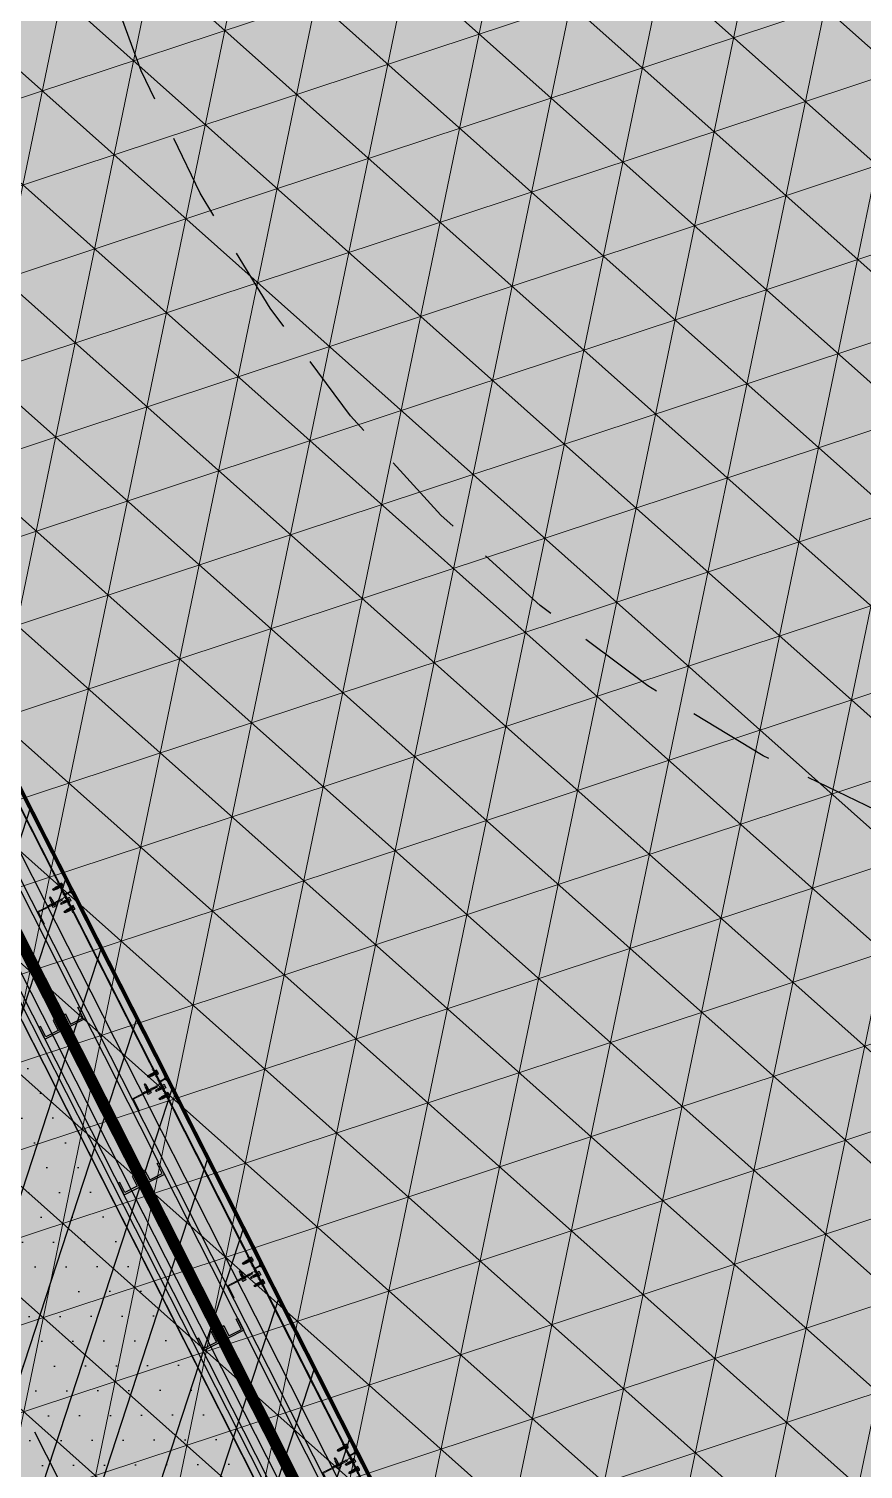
# Model space of a CAD drawing. Header units: metres. Extents: x 678805 to 1359287, y 2747329 to 5497370.
# Drawn here: x 679884.841 to 679887.227, y 2748648.149 to 2748652.271 of the extents above; entities that cross this region are included whole.
import ezdxf

# ---------------------------------------------------------------- set-up
doc = ezdxf.new("R2010")
doc.units = ezdxf.units.M
for name, pattern in [('XREF_MON_BUILDINGS$0$Hidden', [0.004, 0.002, -0.002]), ('XREF_MON_BUILDINGS$0$RAYITAS', [0.375, 0.25, -0.125]), ('XREF_MON_SFT_TREES$0$HIDDEN', [0.375, 0.25, -0.125])]:
    doc.linetypes.add(name, pattern=pattern)
for name, color, linetype in [('00_XREF_MON_HSC_PAVEMENT', 7, 'Continuous'), ('00_XREF_TWQ_BUILDINGS', 7, 'Continuous'), ('00_XREF_TWQ_SFT_TREES', 7, 'Continuous'), ('XREF_MON_BUILDINGS$0$00-Modulos DEFINIDOS', 7, 'Continuous'), ('XREF_MON_BUILDINGS$0$00-Modulos ROOFS', 2, 'Continuous'), ('XREF_MON_BUILDINGS$0$02-H-INST', 252, 'Continuous'), ('XREF_MON_BUILDINGS$0$02-KH-02-Prayer Room', 93, 'Continuous'), ('XREF_MON_BUILDINGS$0$02-L-01_Structure t2', 7, 'Continuous'), ('XREF_MON_BUILDINGS$0$02-L-01_Struture aux', 4, 'Continuous'), ('XREF_MON_BUILDINGS$0$02-L-Insulation', 252, 'Continuous'), ('XREF_MON_BUILDINGS$0$02-L-INT Panel', 5, 'Continuous'), ('XREF_MON_BUILDINGS$0$02-L-panel', 5, 'Continuous'), ('XREF_MON_BUILDINGS$0$02-L-Projection 2', 8, 'Continuous'), ('XREF_MON_SFT_TREES$0$SL_TREE_CANOPY', 251, 'XREF_MON_SFT_TREES$0$HIDDEN')]:
    doc.layers.add(name, color=color, linetype=linetype)
doc.layers.add('XREF_MON_BUILDINGS$0$0-WIPEOUTS', color=7, linetype='Continuous', true_color=0xffffff)
doc.layers.add('XREF_MON_SFT_TREES$0$SL_TREE_ACACIA_NILOTICA', color=7, linetype='Continuous', true_color=0x264d00)
doc.layers.add('XREF_MON_BUILDINGS$0$00-AUX STRUCTURE', color=3, linetype='Continuous', plot=False)
doc.layers.add('XREF_MON_BUILDINGS$0$00_AUX', color=3, linetype='Continuous', plot=False)
for name, color, linetype, lineweight in [('XREF_MON_BUILDINGS$0$02-H-251', 251, 'Continuous', 0), ('XREF_MON_BUILDINGS$0$02-H-254', 254, 'Continuous', 0), ('XREF_MON_BUILDINGS$0$02-L-01_Structure L', 7, 'Continuous', 5), ('XREF_MON_BUILDINGS$0$02-L-01_Structure T', 8, 'Continuous', 5)]:
    doc.layers.add(name, color=color, linetype=linetype, lineweight=lineweight)
doc.layers.add('XREF_MON_HSC_PAVEMENT$0$03-TR-Pavement_05_Precast irregular Concrete Blocks_Open Joint', color=7, linetype='Continuous', lineweight=5, true_color=0x82ae7e)
doc.layers.add('XREF_MON_HSC_PAVEMENT$0$03-TR-Pavement_07_Precast irregular Concrete Blocks', color=7, linetype='Continuous', lineweight=5, true_color=0xb3b3b3)
doc.layers.get('XREF_MON_SFT_TREES$0$SL_TREE_ACACIA_NILOTICA').off()
doc.linetypes.add('XREF_MON_BUILDINGS$0$BATTING', pattern='A,0.0001,-0.1,[134,ltypeshp.shx,S=0.1,R=0,X=-0.1,Y=0],-0.2,[134,ltypeshp.shx,S=0.1,R=180,X=0.1,Y=0],-0.1', length=0.4001)

# ---------------------------------------------------------------- blocks, each defined once
blk = doc.blocks.new('XREF_MON_BUILDINGS$0$modulo kiosco')
h = blk.add_hatch()
h.set_pattern_fill('ANSI31', color=256, scale=0.05000000000000005, angle=-115.44788826169)
h.set_pattern_definition([(315.0000000069122, (119.6986085125245, -56.82058442011476), (0.1122532014998222, 0.1122532015269069), [])])
h.paths.add_polyline_path([(119.6986085092649, -61.62058442039415), (119.6986085125245, -57.12058442085981), (119.6986085125245, -56.82058442011476), (124.4986085100099, -61.62058442388661)])
at = {"layer": 'XREF_MON_BUILDINGS$0$0-WIPEOUTS', "true_color": 0xfcfcfc}
h = blk.add_hatch(color=7, dxfattribs=at)
h.dxf.hatch_style = 1
h.paths.add_polyline_path([(119.6986085139215, -61.62058441969566), (119.6986085125245, -56.82058442011476), (124.4986085132696, -56.82058442058042), (124.4986085123383, -61.62058442132547)])
at = {"layer": 'XREF_MON_BUILDINGS$0$00-Modulos ROOFS', "lineweight": 0}
blk.add_lwpolyline([(119.6986085139215, -61.62058441969566), (119.6986085125245, -56.82058442011476), (124.4986085132696, -56.82058442058042), (124.4986085123383, -61.62058442132547)], close=True, dxfattribs=at)
at = {"layer": 'XREF_MON_BUILDINGS$0$00-Modulos ROOFS'}
blk.add_lwpolyline([(124.4986085137352, -57.12058442062698), (124.4986085132696, -56.82058442058042), (124.1986085125245, -56.82058442151174), (119.9986085128039, -56.82058442034759), (119.6986085125245, -56.82058442011476), (119.6986085125245, -57.12058442085981), (119.6986085134558, -61.32058442058042), (119.6986085139215, -61.62058441969566), (119.9986085128039, -61.62058442062698), (124.1986085125245, -61.62058442109264), (124.4986085123383, -61.62058442132547), (124.4986085128039, -61.32058442081325)], close=True, dxfattribs=at)
blk = doc.blocks.new('XREF_MON_BUILDINGS$0$AUTORROSCANTE')
at = {"layer": 'XREF_MON_BUILDINGS$0$02-L-01_Structure t2', "color": 0}
for p, q in [((-31.20000000000002, 5.629165124598842), (-26.19999999999959, 5.62916512459816)), ((-31.19999999999999, -3.410605131648481e-13), (-26.19999999999976, 0)), ((-2.365309734828713, 2.5), (-25, 2.5)), ((0, 0), (-8.999999999999972, 2.5)), ((0, 0), (-3.600692283157343, -1.09366380576239)), ((0, 0), (-2.365309734828713, 2.5)), ((0, 0), (-2.365309734828713, -2.5)), ((-31.20000000000002, -5.629165124598899), (-26.19999999999948, -5.629165124599581)), ((-2.365309734828713, -2.5), (-25, -2.5)), ((-3.600692283157343, -1.09366380576239), (-2.365309734828713, -2.5))]:
    blk.add_line(p, q, dxfattribs=at)
at = {"layer": 'XREF_MON_BUILDINGS$0$02-L-01_Structure t2', "color": 253}
for p, q in [((-25, 3.149999999999977), (-8.999999999999943, 3.150000000000034)), ((-23.47427264461649, -3.14999999999992), (-25, 2.662522019210144)), ((-21.40651940967126, -3.14999999999992), (-23.06020473028568, 3.149999999999864)), ((-19.338766174726, -3.14999999999992), (-20.99245149534045, 3.14999999999992)), ((-17.27101293978083, -3.14999999999992), (-18.92469826039516, 3.150000000000034)), ((-15.20325970483566, -3.14999999999992), (-16.85694502544993, 3.150000000000034)), ((-13.1355064698904, -3.14999999999992), (-14.78919179050473, 3.149999999999977)), ((-11.06775323494514, -3.14999999999992), (-12.72143855555953, 3.149999999999977)), ((-9, -3.14999999999992), (-10.65368532061433, 3.150000000000034)), ((-9, -3.14999999999992), (-8.999999999999972, 3.150000000000034)), ((-25, -3.149999999999977), (-9, -3.149999999999977)), ((-3.600692283157343, -1.09366380576239), (-9, -2.5))]:
    blk.add_line(p, q, dxfattribs=at)
at = {"layer": 'XREF_MON_BUILDINGS$0$02-L-01_Structure t2', "color": 0}
for points in [[(-31.20000000000002, 5.629165124598842), (-26.19999999999996, 5.629165124598842), (-26.19999999999996, -5.629165124599581), (-31.20000000000002, -5.629165124599581)], [(-26.19999999999951, 6.5), (-25, 6.5), (-25, -6.500000000000057), (-26.19999999999951, -6.500000000000057)]]:
    blk.add_lwpolyline(points, close=True, dxfattribs=at)
for centre, start, end in [((-26.98608579049073, 2.367525475711773), 129.2840388374925, 214.1828116507075), ((-26.98608579049073, -2.366719793068796), 145.8304296466695, 230.7332658614822)]:
    blk.add_arc(centre, 4.213914209509284, start, end, dxfattribs=at)
blk = doc.blocks.new('XREF_MON_BUILDINGS$0$ULMA_Montante VV')
at = {"layer": 'XREF_MON_BUILDINGS$0$02-H-251', "ltscale": 125}
h = blk.add_hatch(dxfattribs=at)
h.set_pattern_fill('ANSI31', color=256, scale=0.001, angle=450, style=0)
h.set_pattern_definition([(134.9999999999999, (-0.05125000000043656, -0.00250000000005457), (-0.002245064030267289, -0.002245064030267287), [])])
edge = h.paths.add_edge_path()
edge.add_line((-0.05095000000073924, -0.00250000000005457), (0.04844999999841093, -0.00250000000005457))
edge.add_arc((0.04844999999841093, -0.002200000000129876), 0.0003, 270, 360)
edge.add_line((0.04874999999992724, -0.002200000000129876), (0.04874999999992724, -0.0003000000001520675))
edge.add_arc((0.04844999999841093, -0.0003000000001520675), 0.0003, 0, 90)
edge.add_line((0.04844999999841093, 0), (0, 0))
edge.add_line((0, 0), (0, 0.05719999999996617))
edge.add_arc((-0.0003000000015163096, 0.05719999999996617), 0.0003, 0, 90)
edge.add_line((-0.0003000000015163096, 0.05749999999989086), (-0.002200000000811997, 0.05749999999989086))
edge.add_arc((-0.002200000000811997, 0.05719999999996617), 0.0003, 90, 180)
edge.add_line((-0.002500000000509317, 0.05719999999996617), (-0.002500000000509317, 0))
edge.add_line((-0.002500000000509317, 0), (-0.05095000000073924, 0))
edge.add_arc((-0.05095000000073924, -0.0003000000001520675), 0.0003, 90, 180)
edge.add_line((-0.05125000000043656, -0.0003000000001520675), (-0.05125000000043656, -0.002200000000129876))
edge.add_arc((-0.05095000000073924, -0.002200000000129876), 0.0003, 180, 270)
blk = doc.blocks.new('XREF_MON_BUILDINGS$0$ULMA_Autotaladrante')
at = {"layer": 'XREF_MON_BUILDINGS$0$02-L-01_Structure T', "color": 252}
for p, q in [((-0.02500000000509317, 2.273736754432321e-13), (-0.02263469026956955, 0.00250000000005457)), ((-0.02500000000509317, 2.273736754432321e-13), (-0.01600000000325963, 0.00250000000005457)), ((-0.02500000000509317, 2.273736754432321e-13), (-0.02263469026956955, -0.002499999999599822)), ((-0.02500000000509317, 2.273736754432321e-13), (-0.02139930772136722, -0.001093663805477263)), ((-0.02263469026956955, 0.00250000000005457), (0, 0.00250000000005457)), ((0, 0.003150000000232467), (-0.01600000000325963, 0.003150000000232467)), ((-0.01600000000325963, -0.003149999999777719), (-0.01600000000325963, 0.003150000000232467)), ((-0.01600000000325963, -0.003149999999777719), (-0.01434631468237058, 0.003150000000232467)), ((-0.01393224676803584, -0.003149999999777719), (-0.01227856144714679, 0.003150000000232467)), ((-0.0118644935323573, -0.003149999999777719), (-0.01021080821146825, 0.003150000000232467)), ((-0.00979674029713351, -0.003149999999777719), (-0.008143054976244457, 0.003150000000232467)), ((-0.00772898706190972, -0.003149999999777719), (-0.006075301741020667, 0.003150000000232467)), ((-0.005661233826231182, -0.003149999999777719), (-0.004007548505342129, 0.003150000000232467)), ((-0.003593480591007392, -0.003149999999777719), (-0.001939795270118339, 0.003150000000232467)), ((-0.001525727355783602, -0.003149999999777719), (0, 0.002662522019363678)), ((0.006200000001172157, 0.005629165124673818), (0.001200000000153523, 0.005629165124673818)), ((0.006200000001172157, 2.273736754432321e-13), (0.001200000000153523, 2.273736754432321e-13)), ((-0.02139930772136722, -0.001093663805477263), (-0.02263469026956955, -0.002499999999599822)), ((-0.02263469026956955, -0.002499999999599822), (0, -0.002499999999599822)), ((-0.02139930772136722, -0.001093663805477263), (-0.01600000000325963, -0.002499999999599822)), ((0, -0.003149999999777719), (-0.01600000000325963, -0.003149999999777719)), ((0.006200000001172157, -0.005629165124219071), (0.001200000000153523, -0.005629165124219071))]:
    blk.add_line(p, q, dxfattribs=at)
for points in [[(0.001200000000153523, 0.006499999999959982), (0, 0.006499999999959982), (0, -0.006499999999732609), (0.001200000000153523, -0.006499999999732609)], [(0.006200000001172157, 0.005629165124673818), (0.001200000000153523, 0.005629165124673818), (0.001200000000153523, -0.005629165124219071), (0.006200000001172157, -0.005629165124219071)]]:
    blk.add_lwpolyline(points, close=True, dxfattribs=at)
for centre, start, end in [((0.001986085791031655, 0.002367525475847287), 325.8171883654993, 50.71596115511253), ((0.001986085791031655, -0.002366719792689764), 309.2667341381091, 34.16957033823044)]:
    blk.add_arc(centre, 0.004213914210367771, start, end, dxfattribs=at)
blk = doc.blocks.new('XREF_MON_BUILDINGS$0$ULMA_Escuadra40x80_Seccion')
at = {"layer": 'XREF_MON_BUILDINGS$0$02-H-251', "ltscale": 125}
h = blk.add_hatch(dxfattribs=at)
h.set_pattern_fill('ANSI31', color=256, scale=0.001, angle=360, style=0)
h.set_pattern_definition([(45, (0, 0), (-0.002245064030267288, 0.002245064030267289), [])])
h.paths.add_polyline_path([(0, 0.0799999999994725), (0.002999999989697244, 0.0799999999994725), (0.002999999989697244, 0.002999999999701686), (0.03999999999359716, 0.002999999999701686), (0.03999999999359716, 0), (0, 0)])
at = {"layer": 'XREF_MON_BUILDINGS$0$02-L-01_Structure L', "linetype": 'Continuous'}
blk.add_lwpolyline([(0, 0.0799999999994725), (0.002999999989697244, 0.0799999999994725), (0.002999999989697244, 0.002999999999701686), (0.03999999999359716, 0.002999999999701686), (0.03999999999359716, 0), (0, 0)], close=True, dxfattribs=at)
blk = doc.blocks.new('XREF_MON_BUILDINGS$0$modul 28 ulma')
at = {"layer": 'XREF_MON_BUILDINGS$0$02-H-251', "linetype": 'XREF_MON_BUILDINGS$0$Hidden', "ltscale": 125}
h = blk.add_hatch(dxfattribs=at)
h.set_pattern_fill('ANSI31', color=256, scale=0.001, angle=360, style=0)
h.set_pattern_definition([(45, (-254.349637993823, -172.1082461963617), (-0.002245064030267288, 0.002245064030267289), [])])
edge = h.paths.add_edge_path()
edge.add_line((2.377191933947702, 0.02689627281275681), (2.379191933947655, 0.02689627281275681))
edge.add_line((2.379191933947655, 0.02689627281275681), (2.386063428579805, 0.02665086229031805))
edge.add_line((2.386063428579805, 0.02665086229031805), (2.386942261598793, 0.02570677884201506))
edge.add_arc((2.387161846172435, 0.02591118680398869), 0.0003, 222.95, 312.9500000000114)
edge.add_line((2.387366254134636, 0.02569160223034634), (2.388310524103477, 0.02657060887892077))
edge.add_line((2.388310524103477, 0.02657060887892077), (2.390060842638891, 0.02650809750181144))
edge.add_line((2.390060842638891, 0.02650809750181144), (2.390939711681372, 0.02556397535541838))
edge.add_arc((2.391159296255242, 0.02576838331830151), 0.0003, 222.9500000000149, 312.9500000000114)
edge.add_line((2.391363704217443, 0.02554879874465916), (2.39230801289074, 0.02642784142195671))
edge.add_line((2.39230801289074, 0.02642784142195671), (2.405263317008635, 0.02596515198862254))
edge.add_arc((2.405191933947722, 0.02396642628033225), 0.002, 360, 447.95459151111373, ccw=False)
edge.add_line((2.407191933947675, 0.02396642628033225), (2.407191933947675, 0.01723707180050189))
edge.add_line((2.407191933947675, 0.01723707180050189), (2.407191933947675, 0.007896272812523981))
edge.add_line((2.407191933947675, 0.007896272812523983), (2.402041933947717, 0.007896272812523983))
edge.add_line((2.402041933947717, 0.007896272812523983), (2.402041933947717, 0.006896272812320256))
edge.add_line((2.402041933947717, 0.006896272812320256), (2.407359327790178, 0.006896272812320256))
edge.add_arc((2.407359327790178, 0.006596272812622936), 0.0003, 29.99999999999568, 90, ccw=False)
edge.add_line((2.407619135411383, 0.006746272812471596), (2.409282126326448, 0.003865888055280828))
edge.add_arc((2.409541933947653, 0.004015888055129488), 0.0003, 210.0000000000145, 389.9999999999957)
edge.add_line((2.409801741568859, 0.004165888054978148), (2.408485160815022, 0.006446272812774276))
edge.add_arc((2.408744968436227, 0.006596272812622936), 0.0003, 90, 209.9999999999957, ccw=False)
edge.add_line((2.408744968436227, 0.006896272812320256), (2.416491933947614, 0.006896272812320256))
edge.add_line((2.416491933947614, 0.006896272812320256), (2.416491933947614, 0.007896272812523983))
edge.add_line((2.416491933947614, 0.007896272812523983), (2.410491933947756, 0.007896272812523983))
edge.add_line((2.410491933947756, 0.007896272812523983), (2.410491933947756, 0.009646272812880505))
edge.add_arc((2.410241933947705, 0.009646272812880505), 0.0002500000000000272, 360, 540)
edge.add_line((2.409991933947654, 0.009646272812880505), (2.409991933947654, 0.007896272812523983))
edge.add_line((2.409991933947654, 0.007896272812523983), (2.408991933947678, 0.007896272812523983))
edge.add_line((2.408991933947678, 0.007896272812523983), (2.408991933947678, 0.02414069565426109))
edge.add_arc((2.41099193394763, 0.02414069565426109), 0.002, 97.44741685019778, 180, ccw=False)
edge.add_line((2.410732701468137, 0.02612382412231602), (2.41664193394769, 0.02689627281275681))
edge.add_line((2.41664193394769, 0.02689627281275681), (2.41664193394769, 0.02869627281275972))
edge.add_line((2.41664193394769, 0.02869627281275972), (2.377191933947702, 0.02869627281275972))
edge.add_line((2.377191933947702, 0.02869627281275972), (2.377191933947702, 0.02689627281275681))
h = blk.add_hatch(dxfattribs=at)
h.set_pattern_fill('ANSI31', color=256, scale=0.001, angle=360, style=0)
h.set_pattern_definition([(45, (-253.749637993823, -172.1082461963617), (-0.002245064030267288, 0.002245064030267289), [])])
edge = h.paths.add_edge_path()
edge.add_line((2.977191933947702, 0.02689627281275681), (2.979191933947655, 0.02689627281275681))
edge.add_line((2.979191933947655, 0.02689627281275681), (2.986063428579806, 0.02665086229031805))
edge.add_line((2.986063428579806, 0.02665086229031805), (2.986942261598793, 0.02570677884201506))
edge.add_arc((2.987161846172435, 0.02591118680398869), 0.0003, 222.95, 312.9500000000114)
edge.add_line((2.987366254134636, 0.02569160223034634), (2.988310524103477, 0.02657060887892077))
edge.add_line((2.988310524103477, 0.02657060887892077), (2.990060842638891, 0.02650809750181144))
edge.add_line((2.990060842638891, 0.02650809750181144), (2.990939711681372, 0.02556397535541838))
edge.add_arc((2.991159296255242, 0.02576838331830151), 0.0003, 222.9500000000149, 312.9500000000114)
edge.add_line((2.991363704217443, 0.02554879874465916), (2.99230801289074, 0.02642784142195671))
edge.add_line((2.99230801289074, 0.02642784142195671), (3.005263317008635, 0.02596515198862254))
edge.add_arc((3.005191933947722, 0.02396642628033225), 0.002, 360, 447.95459151111373, ccw=False)
edge.add_line((3.007191933947675, 0.02396642628033225), (3.007191933947675, 0.01723707180050189))
edge.add_line((3.007191933947675, 0.01723707180050189), (3.007191933947675, 0.007896272812523981))
edge.add_line((3.007191933947675, 0.007896272812523983), (3.002041933947717, 0.007896272812523983))
edge.add_line((3.002041933947717, 0.007896272812523983), (3.002041933947717, 0.006896272812320256))
edge.add_line((3.002041933947717, 0.006896272812320256), (3.007359327790178, 0.006896272812320256))
edge.add_arc((3.007359327790178, 0.006596272812622936), 0.0003, 29.99999999999568, 90, ccw=False)
edge.add_line((3.007619135411383, 0.006746272812471596), (3.009282126326448, 0.003865888055280828))
edge.add_arc((3.009541933947653, 0.004015888055129488), 0.0003, 210.0000000000145, 389.9999999999957)
edge.add_line((3.009801741568859, 0.004165888054978148), (3.008485160815022, 0.006446272812774276))
edge.add_arc((3.008744968436227, 0.006596272812622936), 0.0003, 90, 209.9999999999957, ccw=False)
edge.add_line((3.008744968436227, 0.006896272812320256), (3.016491933947614, 0.006896272812320256))
edge.add_line((3.016491933947614, 0.006896272812320256), (3.016491933947614, 0.007896272812523983))
edge.add_line((3.016491933947614, 0.007896272812523983), (3.010491933947756, 0.007896272812523983))
edge.add_line((3.010491933947756, 0.007896272812523983), (3.010491933947756, 0.009646272812880505))
edge.add_arc((3.010241933947705, 0.009646272812880505), 0.0002500000000000272, 360, 540)
edge.add_line((3.009991933947654, 0.009646272812880505), (3.009991933947654, 0.007896272812523983))
edge.add_line((3.009991933947654, 0.007896272812523983), (3.008991933947678, 0.007896272812523983))
edge.add_line((3.008991933947678, 0.007896272812523983), (3.008991933947678, 0.02414069565426109))
edge.add_arc((3.010991933947631, 0.02414069565426109), 0.002, 97.44741685019778, 180, ccw=False)
edge.add_line((3.010732701468137, 0.02612382412231602), (3.01664193394769, 0.02689627281275681))
edge.add_line((3.01664193394769, 0.02689627281275681), (3.01664193394769, 0.02869627281275972))
edge.add_line((3.01664193394769, 0.02869627281275972), (2.977191933947702, 0.02869627281275972))
edge.add_line((2.977191933947702, 0.02869627281275972), (2.977191933947702, 0.02689627281275681))
h = blk.add_hatch(dxfattribs=at)
h.set_pattern_fill('ANSI31', color=256, scale=0.001, angle=360, style=0)
h.set_pattern_definition([(45, (-253.149637993823, -172.1082461963617), (-0.002245064030267288, 0.002245064030267289), [])])
edge = h.paths.add_edge_path()
edge.add_line((3.577191933947702, 0.02689627281275681), (3.579191933947655, 0.02689627281275681))
edge.add_line((3.579191933947655, 0.02689627281275681), (3.586063428579806, 0.02665086229031805))
edge.add_line((3.586063428579806, 0.02665086229031805), (3.586942261598793, 0.02570677884201506))
edge.add_arc((3.587161846172435, 0.02591118680398869), 0.0003, 222.95, 312.9500000000114)
edge.add_line((3.587366254134636, 0.02569160223034634), (3.588310524103477, 0.02657060887892077))
edge.add_line((3.588310524103477, 0.02657060887892077), (3.590060842638891, 0.02650809750181144))
edge.add_line((3.590060842638891, 0.02650809750181144), (3.590939711681372, 0.02556397535541838))
edge.add_arc((3.591159296255242, 0.02576838331830151), 0.0003, 222.9500000000149, 312.9500000000114)
edge.add_line((3.591363704217443, 0.02554879874465916), (3.59230801289074, 0.02642784142195671))
edge.add_line((3.59230801289074, 0.02642784142195671), (3.605263317008635, 0.02596515198862254))
edge.add_arc((3.605191933947722, 0.02396642628033225), 0.002, 360, 447.95459151111373, ccw=False)
edge.add_line((3.607191933947675, 0.02396642628033225), (3.607191933947675, 0.01723707180050189))
edge.add_line((3.607191933947675, 0.01723707180050189), (3.607191933947675, 0.007896272812523981))
edge.add_line((3.607191933947675, 0.007896272812523983), (3.602041933947717, 0.007896272812523983))
edge.add_line((3.602041933947717, 0.007896272812523983), (3.602041933947717, 0.006896272812320256))
edge.add_line((3.602041933947717, 0.006896272812320256), (3.607359327790178, 0.006896272812320256))
edge.add_arc((3.607359327790178, 0.006596272812622936), 0.0003, 29.99999999999568, 90, ccw=False)
edge.add_line((3.607619135411383, 0.006746272812471596), (3.609282126326448, 0.003865888055280828))
edge.add_arc((3.609541933947654, 0.004015888055129488), 0.0003, 210.0000000000145, 389.9999999999957)
edge.add_line((3.609801741568859, 0.004165888054978148), (3.608485160815022, 0.006446272812774276))
edge.add_arc((3.608744968436227, 0.006596272812622936), 0.0003, 90, 209.9999999999957, ccw=False)
edge.add_line((3.608744968436227, 0.006896272812320256), (3.616491933947614, 0.006896272812320256))
edge.add_line((3.616491933947614, 0.006896272812320256), (3.616491933947614, 0.007896272812523983))
edge.add_line((3.616491933947614, 0.007896272812523983), (3.610491933947756, 0.007896272812523983))
edge.add_line((3.610491933947756, 0.007896272812523983), (3.610491933947756, 0.009646272812880505))
edge.add_arc((3.610241933947705, 0.009646272812880505), 0.0002500000000000272, 360, 540)
edge.add_line((3.609991933947654, 0.009646272812880505), (3.609991933947654, 0.007896272812523983))
edge.add_line((3.609991933947654, 0.007896272812523983), (3.608991933947678, 0.007896272812523983))
edge.add_line((3.608991933947678, 0.007896272812523983), (3.608991933947678, 0.02414069565426109))
edge.add_arc((3.610991933947631, 0.02414069565426109), 0.002, 97.44741685019778, 180, ccw=False)
edge.add_line((3.610732701468137, 0.02612382412231602), (3.61664193394769, 0.02689627281275681))
edge.add_line((3.61664193394769, 0.02689627281275681), (3.61664193394769, 0.02869627281275972))
edge.add_line((3.61664193394769, 0.02869627281275972), (3.577191933947702, 0.02869627281275972))
edge.add_line((3.577191933947702, 0.02869627281275972), (3.577191933947702, 0.02689627281275681))
h = blk.add_hatch(dxfattribs=at)
h.set_pattern_fill('ANSI31', color=256, scale=0.001, angle=360, style=0)
h.set_pattern_definition([(45, (-252.549637993823, -172.1082461963617), (-0.002245064030267288, 0.002245064030267289), [])])
edge = h.paths.add_edge_path()
edge.add_line((4.177191933947703, 0.02689627281275681), (4.179191933947656, 0.02689627281275681))
edge.add_line((4.179191933947656, 0.02689627281275681), (4.186063428579806, 0.02665086229031805))
edge.add_line((4.186063428579806, 0.02665086229031805), (4.186942261598793, 0.02570677884201506))
edge.add_arc((4.187161846172436, 0.02591118680398869), 0.0003, 222.95, 312.9500000000114)
edge.add_line((4.187366254134637, 0.02569160223034634), (4.188310524103477, 0.02657060887892077))
edge.add_line((4.188310524103477, 0.02657060887892077), (4.190060842638892, 0.02650809750181144))
edge.add_line((4.190060842638892, 0.02650809750181144), (4.190939711681373, 0.02556397535541838))
edge.add_arc((4.191159296255242, 0.02576838331830151), 0.0003, 222.9500000000149, 312.9500000000114)
edge.add_line((4.191363704217443, 0.02554879874465916), (4.192308012890741, 0.02642784142195671))
edge.add_line((4.192308012890741, 0.02642784142195671), (4.205263317008636, 0.02596515198862254))
edge.add_arc((4.205191933947723, 0.02396642628033225), 0.002, 360, 447.95459151111373, ccw=False)
edge.add_line((4.207191933947676, 0.02396642628033225), (4.207191933947676, 0.01723707180050189))
edge.add_line((4.207191933947676, 0.01723707180050189), (4.207191933947676, 0.007896272812523981))
edge.add_line((4.207191933947676, 0.007896272812523983), (4.202041933947718, 0.007896272812523983))
edge.add_line((4.202041933947718, 0.007896272812523983), (4.202041933947718, 0.006896272812320256))
edge.add_line((4.202041933947718, 0.006896272812320256), (4.207359327790178, 0.006896272812320256))
edge.add_arc((4.207359327790178, 0.006596272812622936), 0.0003, 29.99999999999568, 90, ccw=False)
edge.add_line((4.207619135411384, 0.006746272812471596), (4.209282126326449, 0.003865888055280828))
edge.add_arc((4.209541933947654, 0.004015888055129488), 0.0003, 210.0000000000145, 389.9999999999957)
edge.add_line((4.209801741568859, 0.004165888054978148), (4.208485160815022, 0.006446272812774276))
edge.add_arc((4.208744968436227, 0.006596272812622936), 0.0003, 90, 209.9999999999957, ccw=False)
edge.add_line((4.208744968436227, 0.006896272812320256), (4.216491933947615, 0.006896272812320256))
edge.add_line((4.216491933947615, 0.006896272812320256), (4.216491933947615, 0.007896272812523983))
edge.add_line((4.216491933947615, 0.007896272812523983), (4.210491933947757, 0.007896272812523983))
edge.add_line((4.210491933947757, 0.007896272812523983), (4.210491933947757, 0.009646272812880505))
edge.add_arc((4.210241933947706, 0.009646272812880505), 0.0002500000000000272, 360, 540)
edge.add_line((4.209991933947655, 0.009646272812880505), (4.209991933947655, 0.007896272812523983))
edge.add_line((4.209991933947655, 0.007896272812523983), (4.208991933947678, 0.007896272812523983))
edge.add_line((4.208991933947678, 0.007896272812523983), (4.208991933947678, 0.02414069565426109))
edge.add_arc((4.210991933947631, 0.02414069565426109), 0.002, 97.44741685019778, 180, ccw=False)
edge.add_line((4.210732701468138, 0.02612382412231602), (4.216641933947691, 0.02689627281275681))
edge.add_line((4.216641933947691, 0.02689627281275681), (4.216641933947691, 0.02869627281275972))
edge.add_line((4.216641933947691, 0.02869627281275972), (4.177191933947703, 0.02869627281275972))
edge.add_line((4.177191933947703, 0.02869627281275972), (4.177191933947703, 0.02689627281275681))
at = {"layer": 'XREF_MON_BUILDINGS$0$02-H-254', "ltscale": 125}
h = blk.add_hatch(dxfattribs=at)
h.set_pattern_fill('ANSI31', color=256, scale=0.0005, style=0)
h.set_pattern_definition([(45, (-255.0923962083587, -171.9809426470477), (-0.001122532015133644, 0.001122532015133644), [])])
h.paths.add_polyline_path([(1.810691933967228, 2.655513525790312e-06), (2.405561397422963, 2.655513525790312e-06), (2.405561397422963, 0.00493484367957705), (1.810691933967228, 0.004933115541614062)])
h = blk.add_hatch(dxfattribs=at)
h.set_pattern_fill('ANSI31', color=256, scale=0.0005, style=0)
h.set_pattern_definition([(45, (-254.4923962083586, -171.9809426470477), (-0.001122532015133644, 0.001122532015133644), [])])
h.paths.add_polyline_path([(2.410691933967228, 2.655513525790312e-06), (3.005561397422964, 2.655513525790312e-06), (3.005561397422964, 0.00493484367957705), (2.410691933967228, 0.004933115541614062)])
h = blk.add_hatch(dxfattribs=at)
h.set_pattern_fill('ANSI31', color=256, scale=0.0005, style=0)
h.set_pattern_definition([(45, (-253.8923962083586, -171.9809426470477), (-0.001122532015133644, 0.001122532015133644), [])])
h.paths.add_polyline_path([(3.010691933967228, 2.655513525790312e-06), (3.605561397422964, 2.655513525790312e-06), (3.605561397422964, 0.00493484367957705), (3.010691933967228, 0.004933115541614062)])
h = blk.add_hatch(dxfattribs=at)
h.set_pattern_fill('ANSI31', color=256, scale=0.0005, style=0)
h.set_pattern_definition([(45, (-253.2923962083586, -171.9809426470477), (-0.001122532015133644, 0.001122532015133644), [])])
h.paths.add_polyline_path([(3.610691933967228, 2.655513525790312e-06), (4.205561397422964, 2.655513525790312e-06), (4.205561397422964, 0.00493484367957705), (3.610691933967228, 0.004933115541614062)])
h = blk.add_hatch(dxfattribs=at)
h.set_pattern_fill('ANSI31', color=256, scale=0.0005, style=0)
h.set_pattern_definition([(45, (-252.6923962083586, -171.9809426470477), (-0.001122532015133644, 0.001122532015133644), [])])
h.paths.add_polyline_path([(4.776163562215501, 0.01400398712197477), (4.776164507268206, 0.004936524586405873), (4.210691933967229, 0.004928141210285114), (4.210691933967229, 2.655513525792047e-06), (4.791706133221609, 3.987119122590699e-06), (4.791706133221609, 0.00655398711736472), (4.783706133222253, 0.006553987117364719), (4.783706133222253, 0.008153987127877023), (4.791706133221609, 0.008153987127877023), (4.791706133221609, 0.01400398712197477)])
at = {"layer": 'XREF_MON_BUILDINGS$0$02-L-01_Struture aux', "linetype": 'Continuous'}
for p, q in [((0.280027391897681, 0.2150039404455919), (4.520027391901266, 0.2150039404414912)), ((0.280027391897681, 0.1850039404329431), (4.520027391901266, 0.1850039404288424))]:
    blk.add_line(p, q, dxfattribs=at)
at = {"layer": 'XREF_MON_BUILDINGS$0$02-L-01_Struture aux'}
for p, q in [((4.767795574517082, 0.02869615923311203), (0.0448846969646117, 0.02869624497993148)), ((0.04488469691901661, 0.02674624767899425), (4.767795574517082, 0.02674627281472714))]:
    blk.add_line(p, q, dxfattribs=at)
at = {"layer": 'XREF_MON_BUILDINGS$0$02-L-01_Struture aux', "linetype": 'XREF_MON_BUILDINGS$0$Hidden'}
for p, q in [((2.377191933947702, 0.02869627281275972), (2.377191933947702, 0.02689627281275681)), ((2.377191933947702, 0.02869627281275972), (2.41664193394769, 0.02869627281275972)), ((2.377191933947702, 0.02689627281275681), (2.379191933947655, 0.02689627281275681)), ((2.378441933947729, 0.02689627281275681), (2.379191933947655, 0.02689627281275681)), ((2.386063428579805, 0.02665086229031805), (2.379191933947655, 0.02689627281275681)), ((2.386942261598793, 0.02570677884201506), (2.386063428579805, 0.02665086229031805)), ((2.387366254134636, 0.02569160223034634), (2.388310524103477, 0.02657060887892077)), ((2.390060842638891, 0.02650809750181144), (2.388310524103477, 0.02657060887892077)), ((2.390939711681372, 0.02556397535541838), (2.390060842638891, 0.02650809750181144)), ((2.391363704217443, 0.02554879874465916), (2.39230801289074, 0.02642784142195671)), ((2.405263317008635, 0.02596515198862254), (2.39230801289074, 0.02642784142195671)), ((2.402041933947717, 0.007896272812523983), (2.407191933947675, 0.007896272812523983)), ((2.402041933947717, 0.007896272812523983), (2.402041933947717, 0.006896272812320256)), ((2.402041933947717, 0.006896272812320256), (2.407359327790178, 0.006896272812320256)), ((2.407191933947675, 0.02396642628033225), (2.407191933947675, 0.01723707180050189)), ((2.407191933947675, 0.01723707180050189), (2.407191933947675, 0.007896272812523983)), ((2.409282126326448, 0.003865888055280828), (2.407619135411383, 0.006746272812471596)), ((2.409801741568859, 0.004165888054978148), (2.408485160815022, 0.006446272812774276)), ((2.408744968436227, 0.006896272812320256), (2.416491933947614, 0.006896272812320256)), ((2.408991933947678, 0.02414069565426109), (2.408991933947678, 0.007896272812523983)), ((2.408991933947678, 0.007896272812523983), (2.410191933947661, 0.007896272812523983)), ((2.410191933947661, 0.009646272812880505), (2.410191933947661, 0.007896272812523983)), ((2.410691933947706, 0.009646272812880505), (2.410691933947763, 0.007896272812523983)), ((2.410691933947763, 0.007896272812523983), (2.416491933947614, 0.007896272812523983)), ((2.410732701468137, 0.02612382412231602), (2.41664193394769, 0.02689627281275681)), ((2.416491933947614, 0.007896272812523983), (2.416491933947614, 0.006896272812320256)), ((2.41664193394769, 0.02869627281275972), (2.41664193394769, 0.02689627281275681)), ((2.977191933947702, 0.02869627281275972), (2.977191933947702, 0.02689627281275681)), ((2.977191933947702, 0.02869627281275972), (3.01664193394769, 0.02869627281275972)), ((2.977191933947702, 0.02689627281275681), (2.979191933947655, 0.02689627281275681)), ((2.978441933947729, 0.02689627281275681), (2.979191933947655, 0.02689627281275681)), ((2.986063428579806, 0.02665086229031805), (2.979191933947655, 0.02689627281275681)), ((2.986942261598793, 0.02570677884201506), (2.986063428579806, 0.02665086229031805)), ((2.987366254134636, 0.02569160223034634), (2.988310524103477, 0.02657060887892077)), ((2.990060842638891, 0.02650809750181144), (2.988310524103477, 0.02657060887892077)), ((2.990939711681372, 0.02556397535541838), (2.990060842638891, 0.02650809750181144)), ((2.991363704217443, 0.02554879874465916), (2.99230801289074, 0.02642784142195671)), ((3.005263317008635, 0.02596515198862254), (2.99230801289074, 0.02642784142195671)), ((3.002041933947717, 0.007896272812523983), (3.007191933947675, 0.007896272812523983)), ((3.002041933947717, 0.007896272812523983), (3.002041933947717, 0.006896272812320256)), ((3.002041933947717, 0.006896272812320256), (3.007359327790178, 0.006896272812320256)), ((3.007191933947675, 0.02396642628033225), (3.007191933947675, 0.01723707180050189)), ((3.007191933947675, 0.01723707180050189), (3.007191933947675, 0.007896272812523983)), ((3.009282126326448, 0.003865888055280828), (3.007619135411383, 0.006746272812471596)), ((3.009801741568859, 0.004165888054978148), (3.008485160815022, 0.006446272812774276)), ((3.008744968436227, 0.006896272812320256), (3.016491933947614, 0.006896272812320256)), ((3.008991933947678, 0.02414069565426109), (3.008991933947678, 0.007896272812523983)), ((3.008991933947678, 0.007896272812523983), (3.010191933947661, 0.007896272812523983)), ((3.010191933947661, 0.009646272812880505), (3.010191933947661, 0.007896272812523983)), ((3.010691933947706, 0.009646272812880505), (3.010691933947763, 0.007896272812523983)), ((3.010691933947763, 0.007896272812523983), (3.016491933947614, 0.007896272812523983)), ((3.010732701468137, 0.02612382412231602), (3.01664193394769, 0.02689627281275681)), ((3.016491933947614, 0.007896272812523983), (3.016491933947614, 0.006896272812320256)), ((3.01664193394769, 0.02869627281275972), (3.01664193394769, 0.02689627281275681)), ((3.577191933947702, 0.02869627281275972), (3.577191933947702, 0.02689627281275681)), ((3.577191933947702, 0.02869627281275972), (3.61664193394769, 0.02869627281275972)), ((3.577191933947702, 0.02689627281275681), (3.579191933947655, 0.02689627281275681)), ((3.57844193394773, 0.02689627281275681), (3.579191933947655, 0.02689627281275681)), ((3.586063428579806, 0.02665086229031805), (3.579191933947655, 0.02689627281275681)), ((3.586942261598793, 0.02570677884201506), (3.586063428579806, 0.02665086229031805)), ((3.587366254134636, 0.02569160223034634), (3.588310524103477, 0.02657060887892077)), ((3.590060842638891, 0.02650809750181144), (3.588310524103477, 0.02657060887892077)), ((3.590939711681372, 0.02556397535541838), (3.590060842638891, 0.02650809750181144)), ((3.591363704217443, 0.02554879874465916), (3.59230801289074, 0.02642784142195671)), ((3.605263317008635, 0.02596515198862254), (3.59230801289074, 0.02642784142195671)), ((3.602041933947717, 0.007896272812523983), (3.607191933947675, 0.007896272812523983)), ((3.602041933947717, 0.007896272812523983), (3.602041933947717, 0.006896272812320256)), ((3.602041933947717, 0.006896272812320256), (3.607359327790178, 0.006896272812320256)), ((3.607191933947675, 0.02396642628033225), (3.607191933947675, 0.01723707180050189)), ((3.607191933947675, 0.01723707180050189), (3.607191933947675, 0.007896272812523983)), ((3.609282126326448, 0.003865888055280828), (3.607619135411383, 0.006746272812471596)), ((3.609801741568859, 0.004165888054978148), (3.608485160815022, 0.006446272812774276)), ((3.608744968436227, 0.006896272812320256), (3.616491933947614, 0.006896272812320256)), ((3.608991933947678, 0.02414069565426109), (3.608991933947678, 0.007896272812523983)), ((3.608991933947678, 0.007896272812523983), (3.610191933947661, 0.007896272812523983)), ((3.610191933947661, 0.009646272812880505), (3.610191933947661, 0.007896272812523983)), ((3.610691933947706, 0.009646272812880505), (3.610691933947763, 0.007896272812523983)), ((3.610691933947763, 0.007896272812523983), (3.616491933947614, 0.007896272812523983)), ((3.610732701468137, 0.02612382412231602), (3.61664193394769, 0.02689627281275681)), ((3.616491933947614, 0.007896272812523983), (3.616491933947614, 0.006896272812320256)), ((3.61664193394769, 0.02869627281275972), (3.61664193394769, 0.02689627281275681)), ((4.177191933947703, 0.02869627281275972), (4.177191933947703, 0.02689627281275681)), ((4.177191933947703, 0.02869627281275972), (4.216641933947691, 0.02869627281275972)), ((4.177191933947703, 0.02689627281275681), (4.179191933947656, 0.02689627281275681)), ((4.17844193394773, 0.02689627281275681), (4.179191933947656, 0.02689627281275681)), ((4.186063428579806, 0.02665086229031805), (4.179191933947656, 0.02689627281275681)), ((4.186942261598793, 0.02570677884201506), (4.186063428579806, 0.02665086229031805)), ((4.187366254134637, 0.02569160223034634), (4.188310524103477, 0.02657060887892077)), ((4.190060842638892, 0.02650809750181144), (4.188310524103477, 0.02657060887892077)), ((4.190939711681373, 0.02556397535541838), (4.190060842638892, 0.02650809750181144)), ((4.191363704217443, 0.02554879874465916), (4.192308012890741, 0.02642784142195671)), ((4.205263317008636, 0.02596515198862254), (4.192308012890741, 0.02642784142195671)), ((4.202041933947718, 0.007896272812523983), (4.207191933947676, 0.007896272812523983)), ((4.202041933947718, 0.007896272812523983), (4.202041933947718, 0.006896272812320256)), ((4.202041933947718, 0.006896272812320256), (4.207359327790178, 0.006896272812320256)), ((4.207191933947676, 0.02396642628033225), (4.207191933947676, 0.01723707180050189)), ((4.207191933947676, 0.01723707180050189), (4.207191933947676, 0.007896272812523983)), ((4.209282126326449, 0.003865888055280828), (4.207619135411384, 0.006746272812471596)), ((4.209801741568859, 0.004165888054978148), (4.208485160815022, 0.006446272812774276)), ((4.208744968436227, 0.006896272812320256), (4.216491933947615, 0.006896272812320256)), ((4.208991933947678, 0.02414069565426109), (4.208991933947678, 0.007896272812523983)), ((4.208991933947678, 0.007896272812523983), (4.210191933947661, 0.007896272812523983)), ((4.210191933947661, 0.009646272812880505), (4.210191933947661, 0.007896272812523983)), ((4.210691933947706, 0.009646272812880505), (4.210691933947763, 0.007896272812523983)), ((4.210691933947763, 0.007896272812523983), (4.216491933947615, 0.007896272812523983)), ((4.210732701468138, 0.02612382412231602), (4.216641933947691, 0.02689627281275681)), ((4.216491933947615, 0.007896272812523983), (4.216491933947615, 0.006896272812320256)), ((4.216641933947691, 0.02869627281275972), (4.216641933947691, 0.02689627281275681))]:
    blk.add_line(p, q, dxfattribs=at)
at = {"layer": 'XREF_MON_BUILDINGS$0$02-L-01_Struture aux', "linetype": 'Continuous'}
for points in [[(2.902493549177535, 0.2650039404288265), (2.865027391886457, 0.2650039404351645), (2.865027391886457, 0.2150039404351531), (2.902493549177535, 0.2150039404351816), (2.902493549177535, 0.220003940435177), (2.870027391886481, 0.2200039404351486), (2.870027391886481, 0.2600039404343164), (2.902493549185152, 0.260003940428831), (2.902493549185152, 0.2650039404288265)], [(3.402493549177535, 0.2650039404288265), (3.365027391886457, 0.2650039404351645), (3.365027391886457, 0.2150039404351531), (3.402493549177535, 0.2150039404351816), (3.402493549177535, 0.220003940435177), (3.370027391886481, 0.2200039404351486), (3.370027391886481, 0.2600039404343164), (3.402493549185152, 0.260003940428831), (3.402493549185152, 0.2650039404288265)], [(3.902493549177535, 0.2650039404288265), (3.865027391886457, 0.2650039404351645), (3.865027391886457, 0.2150039404351531), (3.902493549177535, 0.2150039404351816), (3.902493549177535, 0.220003940435177), (3.870027391886481, 0.2200039404351486), (3.870027391886481, 0.2600039404343164), (3.902493549185152, 0.260003940428831), (3.902493549185152, 0.2650039404288265)], [(2.902493549177535, 0.1350039404415071), (2.865027391886457, 0.1350039404351691), (2.865027391886457, 0.1850039404351804), (2.902493549177535, 0.185003940435152), (2.902493549177535, 0.1800039404351566), (2.870027391886481, 0.180003940435185), (2.870027391886481, 0.1400039404360172), (2.902493549185152, 0.1400039404415026), (2.902493549185152, 0.1350039404415071)], [(3.402493549177535, 0.1350039404415071), (3.365027391886457, 0.1350039404351691), (3.365027391886457, 0.1850039404351804), (3.402493549177535, 0.185003940435152), (3.402493549177535, 0.1800039404351566), (3.370027391886481, 0.180003940435185), (3.370027391886481, 0.1400039404360172), (3.402493549185152, 0.1400039404415026), (3.402493549185152, 0.1350039404415071)], [(3.902493549177535, 0.1350039404415071), (3.865027391886457, 0.1350039404351691), (3.865027391886457, 0.1850039404351804), (3.902493549177535, 0.185003940435152), (3.902493549177535, 0.1800039404351566), (3.870027391886481, 0.180003940435185), (3.870027391886481, 0.1400039404360172), (3.902493549185152, 0.1400039404415026), (3.902493549185152, 0.1350039404415071)]]:
    blk.add_lwpolyline(points, dxfattribs=at)
at = {"layer": 'XREF_MON_BUILDINGS$0$02-L-01_Struture aux'}
for points in [[(4.767795574517082, 0.006851565972215228), (0.04488461620306936, 0.006851539920592974)], [(0.04488469647184383, 0.00762169179039433), (4.767795574517082, 0.007621717842016597)]]:
    blk.add_lwpolyline(points, dxfattribs=at)
at = {"layer": 'XREF_MON_BUILDINGS$0$02-L-01_Struture aux', "linetype": 'XREF_MON_BUILDINGS$0$Hidden'}
for centre, radius, start, end in [((2.387161846172435, 0.02591118680398869), 0.0003, 222.9499999742433, 312.950000006033), ((2.391159296255242, 0.02576838331830151), 0.0003, 222.9500000717972, 312.950000006033), ((2.405191933947722, 0.02396642628033225), 0.002, 0, 87.95459151390351), ((2.407359327790178, 0.006596272812622936), 0.0003, 29.99999996828962, 90), ((2.408744968436227, 0.006596272812622936), 0.0003, 90, 209.9999999682888), ((2.41099193394763, 0.02414069565426109), 0.002, 97.4474168504475, 180), ((2.409541933947653, 0.004015888055129488), 0.0003, 209.9999999682888, 29.99999996828962), ((2.410441933947712, 0.009646272812880505), 0.0002500000000000272, 0, 180), ((2.987161846172435, 0.02591118680398869), 0.0003, 222.9499999742433, 312.950000006033), ((2.991159296255242, 0.02576838331830151), 0.0003, 222.9500000717972, 312.950000006033), ((3.005191933947722, 0.02396642628033225), 0.002, 0, 87.95459151390351), ((3.007359327790178, 0.006596272812622936), 0.0003, 29.99999996828962, 90), ((3.008744968436227, 0.006596272812622936), 0.0003, 90, 209.9999999682888), ((3.010991933947631, 0.02414069565426109), 0.002, 97.4474168504475, 180), ((3.009541933947653, 0.004015888055129488), 0.0003, 209.9999999682888, 29.99999996828962), ((3.010441933947712, 0.009646272812880505), 0.0002500000000000272, 0, 180), ((3.587161846172435, 0.02591118680398869), 0.0003, 222.9499999742433, 312.950000006033), ((3.591159296255242, 0.02576838331830151), 0.0003, 222.9500000717972, 312.950000006033), ((3.605191933947722, 0.02396642628033225), 0.002, 0, 87.95459151390351), ((3.607359327790178, 0.006596272812622936), 0.0003, 29.99999996828962, 90), ((3.608744968436227, 0.006596272812622936), 0.0003, 90, 209.9999999682888), ((3.610991933947631, 0.02414069565426109), 0.002, 97.4474168504475, 180), ((3.609541933947654, 0.004015888055129488), 0.0003, 209.9999999682888, 29.99999996828962), ((3.610441933947712, 0.009646272812880505), 0.0002500000000000272, 0, 180), ((4.187161846172436, 0.02591118680398869), 0.0003, 222.9499999742433, 312.950000006033), ((4.191159296255242, 0.02576838331830151), 0.0003, 222.9500000717972, 312.950000006033), ((4.205191933947723, 0.02396642628033225), 0.002, 0, 87.95459151390351), ((4.207359327790178, 0.006596272812622936), 0.0003, 29.99999996828962, 90), ((4.208744968436227, 0.006596272812622936), 0.0003, 90, 209.9999999682888), ((4.210991933947631, 0.02414069565426109), 0.002, 97.4474168504475, 180), ((4.209541933947654, 0.004015888055129488), 0.0003, 209.9999999682888, 29.99999996828962), ((4.210441933947712, 0.009646272812880505), 0.0002500000000000272, 0, 180)]:
    blk.add_arc(centre, radius, start, end, dxfattribs=at)
at = {"layer": 'XREF_MON_BUILDINGS$0$02-L-Insulation', "linetype": 'XREF_MON_BUILDINGS$0$BATTING', "ltscale": 0.04}
blk.add_line((0.280027391897681, 0.2400039404382474), (4.515027391901242, 0.2400039404341466), dxfattribs=at)
at = {"layer": 'XREF_MON_BUILDINGS$0$02-L-Insulation', "linetype": 'XREF_MON_BUILDINGS$0$BATTING', "ltscale": 0.08}
blk.add_line((0.08666075814691554, 0.08663730668886907), (4.713394025653911, 0.08663730668226985), dxfattribs=at)
at = {"layer": 'XREF_MON_BUILDINGS$0$02-L-INT Panel', "linetype": 'Continuous'}
for p, q in [((0.2800273918977003, 0.3000039404392658), (4.520027391904412, 0.300003940435165)), ((0.280027391897681, 0.2800039404392658), (4.520027391904392, 0.280003940435165)), ((0.280027391897681, 0.2650039404411269), (4.520027391901266, 0.2650039404370261)), ((0.280027391897681, 0.1350039404392698), (4.520027391901266, 0.1350039404351691)), ((0.280027391897681, 0.1200039404411806), (4.520027391901266, 0.120003940435133))]:
    blk.add_line(p, q, dxfattribs=at)
at = {"layer": 'XREF_MON_BUILDINGS$0$02-L-panel'}
blk.add_line((0.6070914001629776, 0.004924389869131285), (4.776164507268206, 0.004936524586405873), dxfattribs=at)
for points in [[(2.405561397422963, 0.004933495087798881), (2.405561397422963, 2.655513525790312e-06), (1.810691933967228, 2.655513525790312e-06), (1.810691933967228, 0.004928141210285114), (2.235364336776613, 0.004934349245050216)], [(3.005561397422964, 0.004933495087798881), (3.005561397422964, 2.655513525790312e-06), (2.410691933967228, 2.655513525790312e-06), (2.410691933967228, 0.004928141210285114), (2.835364336776613, 0.004934349245050216)], [(3.605561397422964, 0.004933495087798881), (3.605561397422964, 2.655513525790312e-06), (3.010691933967228, 2.655513525790312e-06), (3.010691933967228, 0.004928141210285114), (3.435364336776614, 0.004934349245050216)], [(4.205561397422964, 0.004933495087798881), (4.205561397422964, 2.655513525790312e-06), (3.610691933967228, 2.655513525790312e-06), (3.610691933967228, 0.004928141210285114), (4.035364336776614, 0.004934349245050216)], [(4.776163562215501, 0.01400398712197477), (4.791706133221609, 0.01400398712197477), (4.791706133221609, 0.008153987127877023), (4.783706133222253, 0.008153987127877023), (4.783706133222253, 0.006553987117364719), (4.791706133221609, 0.006553987117364719), (4.791706133221609, 3.987119122590699e-06), (4.210691933967229, 2.655513525790312e-06), (4.210691933967229, 0.004928141210285114), (4.776164507268206, 0.004936524586405873), (4.776163562215501, 0.01400398712197477), (4.776163562215501, 0.01400398712197477), (4.77616414141913, 0.01400398712197477), (4.791706133221609, 0.01400398712197477), (4.791706133221609, 0.008153987127877023)]]:
    blk.add_lwpolyline(points, dxfattribs=at)
at = {"layer": 'XREF_MON_BUILDINGS$0$02-L-panel', "ltscale": 125}
for points in [[(2.410691933967228, 0.004928141210285114), (2.410691933967228, 2.655513525790312e-06)], [(3.010691933967228, 0.004928141210285114), (3.010691933967228, 2.655513525790312e-06)], [(3.610691933967228, 0.004928141210285114), (3.610691933967228, 2.655513525790312e-06)], [(4.205561397422964, 0.004928141210285114), (4.205561397422964, 2.655513525790312e-06)], [(4.210691933967229, 0.004928141210285114), (4.210691933967229, 2.655513525790312e-06)]]:
    blk.add_lwpolyline(points, dxfattribs=at)
at = {"layer": 'XREF_MON_BUILDINGS$0$02-L-01_Struture aux'}
for p in [(2.402342305861228, 0.03119627281289956), (3.002342305861228, 0.03119627281289956), (3.602342305861228, 0.03119627281289956), (4.202342305861229, 0.03119627281289956)]:
    blk.add_blockref('XREF_MON_BUILDINGS$0$ULMA_Montante VV', p, dxfattribs=at)
for name, p, rotation in [('XREF_MON_BUILDINGS$0$ULMA_Escuadra40x80_Seccion', (2.399842305860429, 0.1200039404382949), 180), ('XREF_MON_BUILDINGS$0$ULMA_Escuadra40x80_Seccion', (2.999842305860429, 0.1200039404382949), 180), ('XREF_MON_BUILDINGS$0$ULMA_Escuadra40x80_Seccion', (3.599842305860429, 0.1200039404382949), 180), ('XREF_MON_BUILDINGS$0$ULMA_Escuadra40x80_Seccion', (4.199842305860429, 0.1200039404382949), 180), ('XREF_MON_BUILDINGS$0$ULMA_Autotaladrante', (2.389574615557538, 0.02532359195034734), 270.0047410520664), ('XREF_MON_BUILDINGS$0$ULMA_Autotaladrante', (2.396842305872556, 0.06853076564905142), 180.009482109194), ('XREF_MON_BUILDINGS$0$ULMA_Autotaladrante', (2.989574615557538, 0.02532359195034734), 270.0047410520664), ('XREF_MON_BUILDINGS$0$ULMA_Autotaladrante', (2.996842305872556, 0.06853076564905142), 180.009482109194), ('XREF_MON_BUILDINGS$0$ULMA_Autotaladrante', (3.589574615557538, 0.02532359195034734), 270.0047410520664), ('XREF_MON_BUILDINGS$0$ULMA_Autotaladrante', (3.596842305872556, 0.06853076564905142), 180.009482109194), ('XREF_MON_BUILDINGS$0$ULMA_Autotaladrante', (4.189574615557539, 0.02532359195034734), 270.0047410520664), ('XREF_MON_BUILDINGS$0$ULMA_Autotaladrante', (4.196842305872557, 0.06853076564905142), 180.009482109194)]:
    blk.add_blockref(name, p, dxfattribs=dict(at, rotation=rotation))
at = {"layer": 'XREF_MON_BUILDINGS$0$02-L-01_Struture aux', "xscale": -0.001000000003841706, "yscale": 0.000999999996565748, "zscale": 0.001, "rotation": 270}
for p in [(2.363946594052552, 0.05152372492693109), (2.435789640527562, 0.05164627271687356), (2.963946594052552, 0.05152372492693109), (3.035789640527562, 0.05164627271687356), (3.563946594052553, 0.05152372492693109), (3.635789640527562, 0.05164627271687356), (4.163946594052553, 0.05152372492693109), (4.235789640527563, 0.05164627271687356)]:
    blk.add_blockref('XREF_MON_BUILDINGS$0$AUTORROSCANTE', p, dxfattribs=at)
blk = doc.blocks.new('XREF_MON_BUILDINGS$0$A$C2A062E35')
at = {"layer": 'XREF_MON_BUILDINGS$0$02-H-INST', "linetype": 'Continuous'}
h = blk.add_hatch(dxfattribs=at)
h.set_pattern_fill('DOTS', color=256, scale=0.05)
h.set_pattern_definition([(0, (-70.28158553912375, 80.99773827102872), (0.0396875, 0.079375), [0, -0.079375])])
h.paths.add_polyline_path([(5.974631323535936, 1.960281961726653), (1.774631323529245, 1.960281961730703), (1.774631323530841, 1.060284132992768), (5.974877046741401, 1.060457397400077)])
at = {"layer": 'XREF_MON_BUILDINGS$0$00-AUX STRUCTURE', "linetype": 'XREF_MON_BUILDINGS$0$RAYITAS', "const_width": 0.03}
blk.add_lwpolyline([(1.754476520676791, 0.9602882786990534), (5.994631323534424, 0.9602882786990534)], dxfattribs=at)
at = {"layer": 'XREF_MON_BUILDINGS$0$00_AUX', "linetype": 'Continuous'}
blk.add_lwpolyline([(5.974631323535936, 1.960281961726653), (1.774631323529245, 1.960281961730703), (1.774631323530841, 1.060284132992768), (5.974877046741401, 1.060457397400077)], close=True, dxfattribs=at)
at = {"layer": 'XREF_MON_BUILDINGS$0$02-L-Projection 2', "linetype": 'XREF_MON_BUILDINGS$0$RAYITAS'}
blk.add_lwpolyline([(2.275856512836299, 4.760284132988701), (5.475856512836302, 4.760284132988701), (5.475856512836302, 1.560284132988713), (2.275856512836299, 1.560284132988713)], close=True, dxfattribs=at)
at = {"linetype": 'Continuous'}
blk.add_blockref('XREF_MON_BUILDINGS$0$modul 28 ulma', (1.47460393163316, 0.7602801925535232), dxfattribs=at)
blk = doc.blocks.new('XREF_MON_BUILDINGS')
at = {"layer": 'XREF_MON_BUILDINGS$0$02-KH-02-Prayer Room', "linetype": 'Continuous', "rotation": 116.9053677565495}
blk.add_blockref('XREF_MON_BUILDINGS$0$modulo kiosco', (679886.087439702, 2748511.4267878), dxfattribs=at)
at = {"layer": 'XREF_MON_BUILDINGS$0$00-Modulos DEFINIDOS', "rotation": 116.9048921632765}
blk.add_blockref('XREF_MON_BUILDINGS$0$A$C2A062E35', (679888.217495378, 2748645.081921207), dxfattribs=at)
blk = doc.blocks.new('XREF_MON_SFT_TREES$0$Acacia_nilotica')
at = {"layer": 'XREF_MON_SFT_TREES$0$SL_TREE_CANOPY', "linetype": 'XREF_MON_SFT_TREES$0$HIDDEN'}
blk.add_circle((0, 0), 4, dxfattribs=at)
blk = doc.blocks.new('XREF_MON_SFT_TREES')
at = {"layer": 'XREF_MON_SFT_TREES$0$SL_TREE_ACACIA_NILOTICA', "rotation": 25.44812939262281}
blk.add_blockref('XREF_MON_SFT_TREES$0$Acacia_nilotica', (679888.8478592391, 2748653.707313527), dxfattribs=at)
blk = doc.blocks.new('XREF_MON_HSC_PAVEMENT')
at = {"layer": 'XREF_MON_HSC_PAVEMENT$0$03-TR-Pavement_05_Precast irregular Concrete Blocks_Open Joint'}
h = blk.add_hatch(dxfattribs=at)
h.set_pattern_fill('SWAMP', color=256, scale=0.01)
h.set_pattern_definition([(0, (0, 0), (0.127, 0.219970452362), [0.03175, -0.22225]), (90, (0.015875, 0), (-0.127, 0.219970452362), [0.015875, -0.424065904724]), (90, (0.01984375, 0), (-0.127, 0.219970452362), [0.0127, -0.427240904724]), (90, (0.01190625, 0), (-0.127, 0.219970452362), [0.0127, -0.427240904724]), (59.99999999999999, (0.0238125, 0), (-0.1269999998274466, 0.2199704524616237), [0.01016, -0.24384]), (120, (0.0079375, 0), (-0.2539999998274466, 9.962377589545213e-11), [0.01016, -0.24384])])
h.paths.add_polyline_path([(679859.1736075989, 2748650.112794552), (679870.7641582047, 2748631.529695605), (679892.2662281827, 2748641.761377243), (679884.3377472018, 2748658.423227134)])
at = {"layer": 'XREF_MON_HSC_PAVEMENT$0$03-TR-Pavement_07_Precast irregular Concrete Blocks', "linetype": 'Continuous'}
h = blk.add_hatch(dxfattribs=at)
h.set_pattern_fill('NET3', color=256, scale=0.075, angle=78.3)
h.set_pattern_definition([(78.3, (679859.1790499991, 2748650.114591902), (-0.2331774317793079, 0.04828872470676953), []), (138.3, (679859.1790499991, 2748650.114591902), (-0.1584079782020697, -0.1777932171567088), []), (198.3, (679859.1790499991, 2748650.114591902), (0.07476945357723823, -0.2260819418634784), [])])
h.paths.add_polyline_path([(679890.6371556517, 2748657.342844426), (679920.741844742, 2748667.285371205), (679924.2530223433, 2748656.64994519), (679938.8734504285, 2748663.617619418), (679932.6085180747, 2748673.736520523), (679919.9871595924, 2748669.569707189), (679919.80053409, 2748670.134812573), (679859.1738532959, 2748650.112875693), (679870.7641582038, 2748631.529695605), (679895.3042574044, 2748643.207013012)])
h = blk.add_hatch(dxfattribs=at)
h.set_pattern_fill('NET3', color=256, scale=0.075, angle=78.3)
h.set_pattern_definition([(78.3, (679859.0115092469, 2748650.373317899), (-0.2331774317793079, 0.04828872470676953), []), (138.3, (679859.0115092469, 2748650.373317899), (-0.1584079782020697, -0.1777932171567088), []), (198.3, (679859.0115092469, 2748650.373317899), (0.07476945357723823, -0.2260819418634784), [])])
edge = h.paths.add_edge_path()
edge.add_line((679859.008168256, 2748650.374094537), (679889.8896236456, 2748660.568603084))
edge.add_line((679889.8896236456, 2748660.568603084), (679885.9133345264, 2748672.608293831))
edge.add_line((679885.9133345264, 2748672.608293831), (679859.0051198624, 2748650.37898199))

msp = doc.modelspace()

# ---------------------------------------------------------------- block references
at = {"layer": '00_XREF_MON_HSC_PAVEMENT'}
msp.add_blockref('XREF_MON_HSC_PAVEMENT', (0, 0), dxfattribs=at)

# ---------------------------------------------------------------- next in the draw order: block references
at = {"layer": '00_XREF_TWQ_BUILDINGS'}
msp.add_blockref('XREF_MON_BUILDINGS', (0, 0), dxfattribs=at)

# ---------------------------------------------------------------- next in the draw order: block references
msp.add_blockref('XREF_MON_BUILDINGS', (0, 0))

# ---------------------------------------------------------------- next in the draw order: block references
at = {"layer": '00_XREF_TWQ_SFT_TREES'}
msp.add_blockref('XREF_MON_SFT_TREES', (0, 0), dxfattribs=at)

doc.saveas('drawing.dxf')
